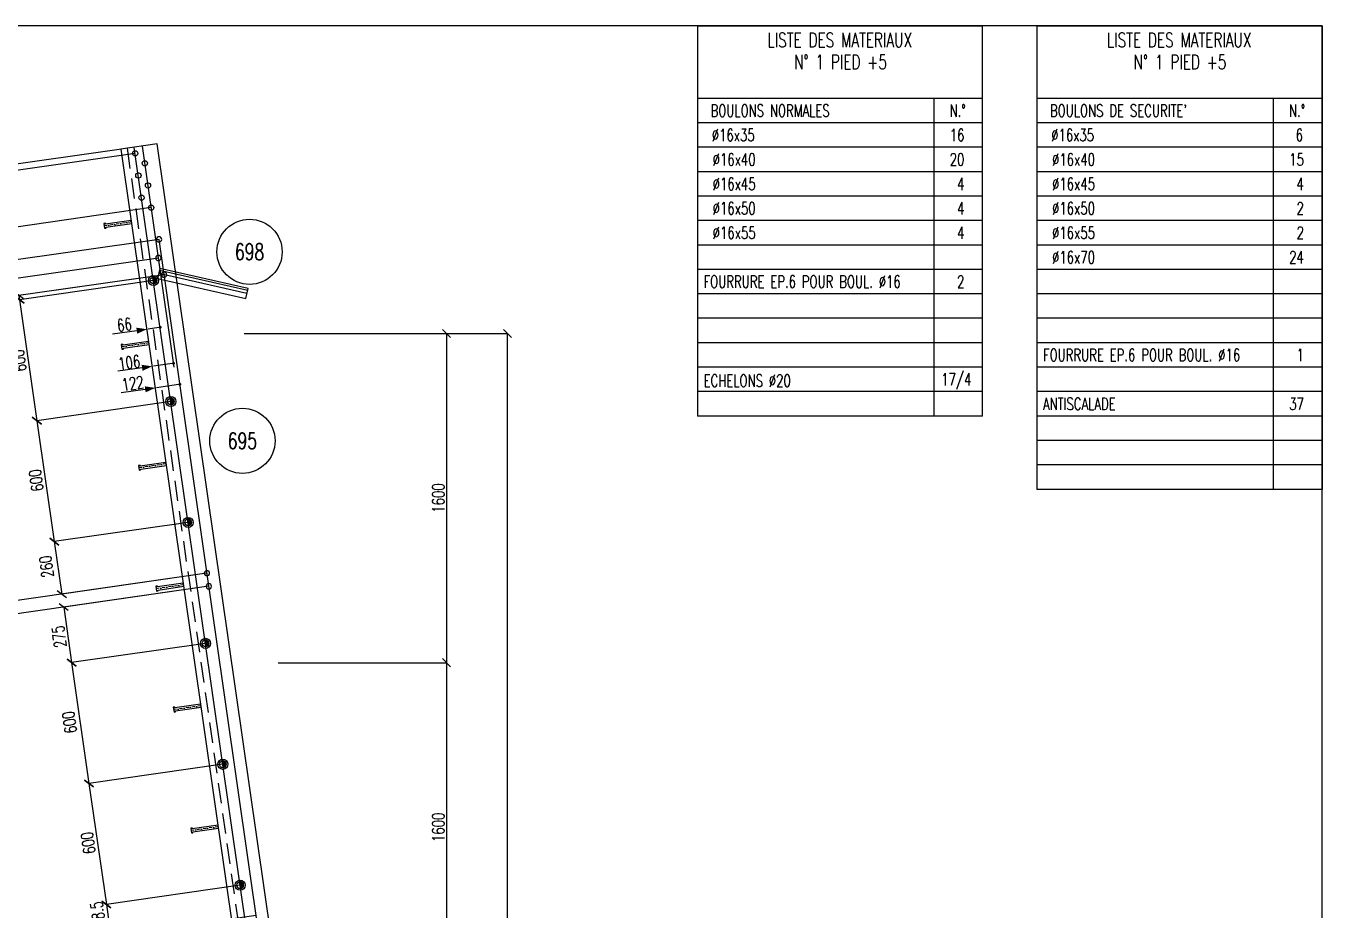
# Model space of a CAD drawing. Extents: x 125938 to 142158, y -59241 to -47761.
# Drawn here: x 135794 to 142158, y -52103 to -47761 of the extents above; entities that cross this region are included whole.
import ezdxf
from ezdxf.enums import TextEntityAlignment as Align

# ---------------------------------------------------------------- set-up
doc = ezdxf.new("R2010")
doc.units = 0
doc.header["$LTSCALE"] = 200
doc.header["$MEASUREMENT"] = 0
doc.linetypes.add('DASHDOT', pattern=[1, 0.5, -0.25, 0, -0.25])
doc.linetypes.add('DASHED', pattern=[0.75, 0.5, -0.25])
doc.layers.get('0').update_dxf_attribs({"linetype": 'CONTINUOUS'})
doc.layers.get('DEFPOINTS').update_dxf_attribs({"linetype": 'CONTINUOUS'})
for name, color, linetype in [('ASSI', 3, 'CONTINUOUS'), ('BOLLINI_1', 7, 'CONTINUOUS'), ('Echelon', 3, 'CONTINUOUS'), ('FORI', 2, 'CONTINUOUS'), ('LINEA_ANG', 2, 'CONTINUOUS'), ('LM', 7, 'CONTINUOUS'), ('LS', 7, 'CONTINUOUS'), ('MZ', 6, 'DASHDOT'), ('QT_MAL', 7, 'CONTINUOUS'), ('QT_MPR', 7, 'CONTINUOUS'), ('QT_MSP', 7, 'CONTINUOUS'), ('TRAT-Y', 7, 'DASHED')]:
    doc.layers.add(name, color=color, linetype=linetype)
doc.styles.add('QUOTE', font='ROMANS8.SHX', dxfattribs={"width": 0.7})
doc.styles.add('RD', font='ROMAND8.SHX', dxfattribs={"width": 0.7})
doc.styles.add('RQL', font='ROMANS8.SHX', dxfattribs={"width": 0.7})
doc.styles.add('RS', font='ROMANS8.shx', dxfattribs={"width": 0.7})
doc.styles.get("Standard").update_dxf_attribs({"font": 'ROMANS8.SHX', "width": 0.7})
doc.dimstyles.new('FRECCE1', dxfattribs={"dimtxt": 60, "dimasz": 6.66, "dimexe": 0, "dimexo": 0, "dimgap": 1, "dimtad": 1, "dimdec": 0, "dimzin": 0, "dimdsep": 46, "dimtxsty": 'RS', "dimblk1": 'QUOTP', "dimblk2": 'QUOTF', "dimsah": 1, "dimcen": 0, "dimclrd": 2, "dimclre": 2, "dimclrt": 7, "dimadec": 0, "dimazin": 0, "dimtfac": 1, "dimtdec": 0, "dimtix": 1, "dimtmove": 2, "dimatfit": 3, "dimldrblk": 'QUOTP', "dimfxl": 1, "dimtolj": 1, "dimtzin": 0, "dimarcsym": 0})
doc.dimstyles.new('TRATTO_20', dxfattribs={"dimscale": 0, "dimtxt": 60, "dimasz": 40, "dimexe": 0, "dimexo": 0, "dimgap": 10, "dimtad": 1, "dimrnd": 0.5, "dimdsep": 46, "dimtxsty": 'RS', "dimblk1": 'OBLIQUE', "dimblk2": 'OBLIQUE', "dimsah": 1, "dimcen": 0.09, "dimclrd": 2, "dimclre": 2, "dimclrt": 7, "dimadec": 0, "dimazin": 0, "dimtfac": 1, "dimtix": 1, "dimtmove": 2, "dimatfit": 3, "dimfxl": 1, "dimtolj": 1, "dimtzin": 0, "dimarcsym": 0})

# ---------------------------------------------------------------- blocks, each defined once
blk = doc.blocks.new('16')
blk.add_circle((0, 0), 1)
blk = doc.blocks.new('ASSE98')
blk.add_line((0, 0), (1, 0))
at = {"color": 7, "style": 'QUOTE', "width": 0.5, "flags": 1}
for tag, p in [('TI', (1.38308, 6.82731)), ('DI_S', (1.38308, 6.42178)), ('D_S', (1.38308, 6.02092)), ('E_S', (1.38308, 5.68065)), ('NFORI', (1.36454, 5.29792)), ('ALAR', (1.36349, 4.93246)), ('FAM', (1.3775, 4.54645)), ('ALA', (1.38308, 4.19257)), ('DISP2', (1.38308, 3.84971)), ('DISP1', (1.38308, 3.50686)), ('PINZAF', (1.38308, 3.164)), ('PINZAI', (1.38308, 2.82114)), ('TRP', (1.38308, 2.47829)), ('NP', (1.38308, 2.13543)), ('SV', (1.38308, 1.79257)), ('PESO', (1.38308, 1.44971)), ('QUA', (1.38308, 1.10686)), ('LUN', (1.38308, 0.764)), ('PROF', (1.38308, 0.42114)), ('POS', (1.38308, 0.07829))]:
    blk.add_attdef(tag, p, '', height=0.2, dxfattribs=at)
at = {"color": 7, "flags": 1}
for tag, p in [('LAV1', (3.07431, 6.82847)), ('LAV2', (3.07431, 6.49513)), ('LAV3', (3.07431, 6.1618)), ('LAV4', (3.07431, 5.82847)), ('LAV5', (3.07431, 5.49513)), ('LAV6', (3.07431, 5.1618)), ('LAV7', (3.07431, 4.82847)), ('LAV8', (3.07431, 4.49513)), ('LAV9', (3.07431, 4.1618)), ('LAV10', (3.07431, 3.82847))]:
    blk.add_attdef(tag, p, '', height=0.2, dxfattribs=at)
blk = doc.blocks.new('_OBLIQUE')
at = {"color": 0, "linetype": 'ByBlock'}
blk.add_line((-0.5, -0.5), (0.5, 0.5), dxfattribs=at)
blk = doc.blocks.new('*D28')
at = {"layer": 'DEFPOINTS', "color": 0, "transparency": 16777216}
for p in [(136262.4, -48366.7), (136329.9, -48387.1), (135375.7, -48524)]:
    blk.add_point(p, dxfattribs=at)
at = {"layer": 'QT_MPR', "color": 2, "lineweight": -2, "transparency": 16777216}
for p, q in [((136262.4, -48366.7), (135371.5, -48494.5)), ((136329.9, -48387.1), (135375.7, -48524)), ((135371.5, -48494.5), (135375.7, -48524))]:
    blk.add_line(p, q, dxfattribs=at)
at = {"layer": 'QT_MPR', "color": 2, "lineweight": -2, "transparency": 16777216, "xscale": 40, "yscale": 40, "zscale": 40}
for p, rotation in [((135371.5, -48494.5), 98.16615670567491), ((135375.7, -48524), 278.1661567056749)]:
    blk.add_blockref('_OBLIQUE', p, dxfattribs=dict(at, rotation=rotation))
at = {"layer": 'QT_MPR', "color": 7, "transparency": 16777216, "insert": (135329.7, -48443), "char_height": 60, "attachment_point": 5, "rotation": 98.16616, "style": 'RS'}
blk.add_mtext('\\A1;30', dxfattribs=at)
blk = doc.blocks.new('*D29')
at = {"layer": 'DEFPOINTS', "color": 0, "transparency": 16777216}
for p in [(136329.9, -48387.1), (136408.6, -48653.6), (135414.8, -48796.2)]:
    blk.add_point(p, dxfattribs=at)
at = {"layer": 'QT_MPR', "color": 2, "lineweight": -2, "transparency": 16777216}
for p, q in [((136329.9, -48387.1), (135375.7, -48524)), ((135375.7, -48524), (135414.8, -48796.2)), ((136408.6, -48653.6), (135414.8, -48796.2))]:
    blk.add_line(p, q, dxfattribs=at)
at = {"layer": 'QT_MPR', "color": 2, "lineweight": -2, "transparency": 16777216, "xscale": 40, "yscale": 40, "zscale": 40}
for p, rotation in [((135375.7, -48524), 98.16615670567491), ((135414.8, -48796.2), 278.1661567056749)]:
    blk.add_blockref('_OBLIQUE', p, dxfattribs=dict(at, rotation=rotation))
at = {"layer": 'QT_MPR', "color": 7, "transparency": 16777216, "insert": (135450.9, -48652.7), "char_height": 60, "attachment_point": 5, "rotation": 98.16616, "style": 'RS'}
blk.add_mtext('\\A1;55x5', dxfattribs=at)
blk = doc.blocks.new('*D17')
at = {"layer": 'DEFPOINTS', "color": 0, "transparency": 16777216}
for p in [(136329.9, -48387.1), (136408.6, -48653.6), (135414.8, -48796.2)]:
    blk.add_point(p, dxfattribs=at)
at = {"layer": 'QT_MPR', "color": 2, "lineweight": -2, "transparency": 16777216}
for p, q in [((136329.9, -48387.1), (135375.7, -48524)), ((135375.7, -48524), (135414.8, -48796.2)), ((136408.6, -48653.6), (135414.8, -48796.2))]:
    blk.add_line(p, q, dxfattribs=at)
at = {"layer": 'QT_MPR', "color": 2, "lineweight": -2, "transparency": 16777216, "xscale": 40, "yscale": 40, "zscale": 40}
for p, rotation in [((135375.7, -48524), 98.16615670567491), ((135414.8, -48796.2), 278.1661567056749)]:
    blk.add_blockref('_OBLIQUE', p, dxfattribs=dict(at, rotation=rotation))
at = {"layer": 'QT_MPR', "color": 7, "transparency": 16777216, "insert": (135349.9, -48662.4), "char_height": 60, "attachment_point": 5, "rotation": 98.16616, "style": 'RS'}
blk.add_mtext('\\A1;275', dxfattribs=at)
blk = doc.blocks.new('*D18')
at = {"layer": 'DEFPOINTS', "color": 0, "transparency": 16777216}
for p in [(136408.6, -48653.6), (136447.2, -48809.7), (135437.5, -48954.6)]:
    blk.add_point(p, dxfattribs=at)
at = {"layer": 'QT_MPR', "color": 2, "lineweight": -2, "transparency": 16777216}
for p, q in [((136408.6, -48653.6), (135414.8, -48796.2)), ((135414.8, -48796.2), (135437.5, -48954.6)), ((136447.2, -48809.7), (135437.5, -48954.6))]:
    blk.add_line(p, q, dxfattribs=at)
at = {"layer": 'QT_MPR', "color": 2, "lineweight": -2, "transparency": 16777216, "xscale": 40, "yscale": 40, "zscale": 40}
for p, rotation in [((135414.8, -48796.2), 98.16615670567491), ((135437.5, -48954.6), 278.1661567056749)]:
    blk.add_blockref('_OBLIQUE', p, dxfattribs=dict(at, rotation=rotation))
at = {"layer": 'QT_MPR', "color": 7, "transparency": 16777216, "insert": (135385.1, -48871.6), "char_height": 60, "attachment_point": 5, "rotation": 98.16616, "style": 'RS'}
blk.add_mtext('\\A1;160', dxfattribs=at)
blk = doc.blocks.new('*D19')
at = {"layer": 'DEFPOINTS', "color": 0, "transparency": 16777216}
for p in [(136447.2, -48809.7), (136444.1, -48901.1), (135450.3, -49043.7)]:
    blk.add_point(p, dxfattribs=at)
at = {"layer": 'QT_MPR', "color": 2, "lineweight": -2, "transparency": 16777216}
for p, q in [((136447.2, -48809.7), (135437.5, -48954.6)), ((135437.5, -48954.6), (135431.8, -48915)), ((136444.1, -48901.1), (135450.3, -49043.7)), ((135437.5, -48954.6), (135450.3, -49043.7)), ((135450.3, -49043.7), (135456, -49083.3))]:
    blk.add_line(p, q, dxfattribs=at)
at = {"layer": 'QT_MPR', "color": 2, "lineweight": -2, "transparency": 16777216, "xscale": 40, "yscale": 40, "zscale": 40}
for p, rotation in [((135437.5, -48954.6), 278.1661567056749), ((135450.3, -49043.7), 98.16615670567491)]:
    blk.add_blockref('_OBLIQUE', p, dxfattribs=dict(at, rotation=rotation))
at = {"layer": 'QT_MPR', "color": 7, "transparency": 16777216, "insert": (135404.6, -48994.9), "char_height": 60, "attachment_point": 5, "rotation": 98.16616, "style": 'RS'}
blk.add_mtext('\\A1;90', dxfattribs=at)
blk = doc.blocks.new('*D21')
at = {"layer": 'DEFPOINTS', "color": 0, "transparency": 16777216}
for p in [(136444.1, -48901.1), (136472, -48983), (135462.4, -49127.8)]:
    blk.add_point(p, dxfattribs=at)
at = {"layer": 'QT_MPR', "color": 2, "lineweight": -2, "transparency": 16777216}
for p, q in [((136444.1, -48901.1), (135450.3, -49043.7)), ((136472, -48983), (135462.4, -49127.8)), ((135450.3, -49043.7), (135462.4, -49127.8))]:
    blk.add_line(p, q, dxfattribs=at)
at = {"layer": 'QT_MPR', "color": 2, "lineweight": -2, "transparency": 16777216, "xscale": 40, "yscale": 40, "zscale": 40}
for p, rotation in [((135450.3, -49043.7), 98.16615670567514), ((135462.4, -49127.8), 278.1661567056751)]:
    blk.add_blockref('_OBLIQUE', p, dxfattribs=dict(at, rotation=rotation))
at = {"layer": 'QT_MPR', "color": 7, "transparency": 16777216, "insert": (135515.8, -49073), "char_height": 60, "attachment_point": 5, "rotation": 98.16616, "style": 'RS'}
blk.add_mtext('\\A1;85', dxfattribs=at)
blk = doc.blocks.new('*D42')
at = {"layer": 'DEFPOINTS', "color": 0, "transparency": 16777216}
for p in [(136472, -48983), (136682.4, -50448.9), (135672.7, -50593.8)]:
    blk.add_point(p, dxfattribs=at)
at = {"layer": 'QT_MPR', "color": 2, "lineweight": -2, "transparency": 16777216}
for p, q in [((136472, -48983), (135462.4, -49127.8)), ((135462.4, -49127.8), (135672.7, -50593.8)), ((136682.4, -50448.9), (135672.7, -50593.8))]:
    blk.add_line(p, q, dxfattribs=at)
at = {"layer": 'QT_MPR', "color": 2, "lineweight": -2, "transparency": 16777216, "xscale": 40, "yscale": 40, "zscale": 40}
for p, rotation in [((135462.4, -49127.8), 98.1661567056759), ((135672.7, -50593.8), 278.1661567056759)]:
    blk.add_blockref('_OBLIQUE', p, dxfattribs=dict(at, rotation=rotation))
at = {"layer": 'QT_MPR', "color": 7, "transparency": 16777216, "insert": (135612.5, -49852.8), "char_height": 60, "attachment_point": 5, "rotation": 98.16616, "style": 'RS'}
blk.add_mtext('\\A1;1481', dxfattribs=at)
blk = doc.blocks.new('*D43')
at = {"layer": 'DEFPOINTS', "color": 0, "transparency": 16777216}
for p in [(136682.4, -50448.9), (136691.6, -50513.3), (135682, -50658.2)]:
    blk.add_point(p, dxfattribs=at)
at = {"layer": 'QT_MPR', "color": 2, "lineweight": -2, "transparency": 16777216}
for p, q in [((136682.4, -50448.9), (135672.7, -50593.8)), ((136691.6, -50513.3), (135682, -50658.2)), ((135672.7, -50593.8), (135682, -50658.2))]:
    blk.add_line(p, q, dxfattribs=at)
at = {"layer": 'QT_MPR', "color": 2, "lineweight": -2, "transparency": 16777216, "xscale": 40, "yscale": 40, "zscale": 40}
for p, rotation in [((135672.7, -50593.8), 98.1661567056759), ((135682, -50658.2), 278.1661567056759)]:
    blk.add_blockref('_OBLIQUE', p, dxfattribs=dict(at, rotation=rotation))
at = {"layer": 'QT_MPR', "color": 7, "transparency": 16777216, "insert": (135629.1, -50622.1), "char_height": 60, "attachment_point": 5, "rotation": 98.16616, "style": 'RS'}
blk.add_mtext('\\A1;65', dxfattribs=at)
blk = doc.blocks.new('QUOTP')
at = {"layer": 'ASSI', "color": 2}
blk.add_lwpolyline([(-0.53, 0, 1.07, 1.07, 1), (0.53, 0, 1.07, 1.07, 1)], format="xyseb", close=True, dxfattribs=at)
blk = doc.blocks.new('QUOTF')
at = {"layer": 'LS', "color": 2}
blk.add_line((7.5, 0), (25.5, 0), dxfattribs=at)
blk.add_solid([(7.5, 2.25), (0, 0), (7.5, -2.25)], dxfattribs=at)
blk = doc.blocks.new('*D157')
at = {"layer": 'DEFPOINTS', "color": 0, "transparency": 16777216}
for p in [(136387.2, -49250.9), (136387.2, -49250.9), (136452.6, -49241.5)]:
    blk.add_point(p, dxfattribs=at)
at = {"layer": 'QT_MAL', "color": 2, "lineweight": -2, "transparency": 16777216}
blk.add_line((136446, -49242.4), (136393.8, -49249.9), dxfattribs=at)
at = {"layer": 'QT_MAL', "color": 2, "lineweight": -2, "transparency": 16777216, "xscale": 6.66, "yscale": 6.66, "zscale": 6.66}
for name, p, rotation in [('QUOTF', (136387.2, -49250.9), 188.1661567056749), ('QUOTP', (136452.6, -49241.5), 8.166156705674934)]:
    blk.add_blockref(name, p, dxfattribs=dict(at, rotation=rotation))
at = {"layer": 'QT_MAL', "color": 7, "transparency": 16777216, "insert": (136277, -49229), "char_height": 60, "attachment_point": 5, "rotation": 8.16616, "style": 'RS'}
blk.add_mtext('\\A1;66', dxfattribs=at)
blk = doc.blocks.new('*D158')
at = {"layer": 'DEFPOINTS', "color": 0, "transparency": 16777216}
for p in [(136413.4, -49433.2), (136413.4, -49433.2), (136518.8, -49421.6)]:
    blk.add_point(p, dxfattribs=at)
at = {"layer": 'QT_MAL', "color": 2, "lineweight": -2, "transparency": 16777216}
for p, q in [((136511.7, -49419.1), (136420, -49432.3)), ((136518.8, -49421.6), (136518.3, -49418.2))]:
    blk.add_line(p, q, dxfattribs=at)
at = {"layer": 'QT_MAL', "color": 2, "lineweight": -2, "transparency": 16777216, "xscale": 6.66, "yscale": 6.66, "zscale": 6.66}
for name, p, rotation in [('QUOTF', (136413.4, -49433.2), 188.1661567056749), ('QUOTP', (136518.3, -49418.2), 8.166156705674934)]:
    blk.add_blockref(name, p, dxfattribs=dict(at, rotation=rotation))
at = {"layer": 'QT_MAL', "color": 7, "transparency": 16777216, "insert": (136300.8, -49414.1), "char_height": 60, "attachment_point": 5, "rotation": 8.16616, "style": 'RS'}
blk.add_mtext('\\A1;106', dxfattribs=at)
blk = doc.blocks.new('*D159')
at = {"layer": 'DEFPOINTS', "color": 0, "transparency": 16777216}
for p in [(136428.6, -49538.9), (136428.6, -49538.9), (136549.3, -49521.6)]:
    blk.add_point(p, dxfattribs=at)
at = {"layer": 'QT_MAL', "color": 2, "lineweight": -2, "transparency": 16777216}
blk.add_line((136542.7, -49522.5), (136435.1, -49538), dxfattribs=at)
at = {"layer": 'QT_MAL', "color": 2, "lineweight": -2, "transparency": 16777216, "xscale": 6.66, "yscale": 6.66, "zscale": 6.66}
for name, p, rotation in [('QUOTF', (136428.6, -49538.9), 188.1661567056749), ('QUOTP', (136549.3, -49521.6), 8.166156705674934)]:
    blk.add_blockref(name, p, dxfattribs=dict(at, rotation=rotation))
at = {"layer": 'QT_MAL', "color": 7, "transparency": 16777216, "insert": (136318, -49516.5), "char_height": 60, "attachment_point": 5, "rotation": 8.16616, "style": 'RS'}
blk.add_mtext('\\A1;122', dxfattribs=at)
blk = doc.blocks.new('*D65')
at = {"layer": 'DEFPOINTS', "color": 0, "transparency": 16777216}
for p in [(136865.1, -49271.5), (138158.2, -49271.5), (135063, -57355.2)]:
    blk.add_point(p, dxfattribs=at)
at = {"layer": 'LS', "color": 2, "lineweight": -2, "transparency": 16777216}
for p, q in [((136865.1, -49271.5), (138158.2, -49271.5)), ((138158.2, -57355.2), (138158.2, -49271.5)), ((135063, -57355.2), (138158.2, -57355.2))]:
    blk.add_line(p, q, dxfattribs=at)
at = {"layer": 'LS', "color": 2, "lineweight": -2, "transparency": 16777216, "xscale": 40, "yscale": 40, "zscale": 40}
for p, rotation in [((138158.2, -49271.5), 90), ((138158.2, -57355.2), 270)]:
    blk.add_blockref('_OBLIQUE', p, dxfattribs=dict(at, rotation=rotation))
at = {"layer": 'LS', "color": 7, "transparency": 16777216, "insert": (138118.2, -53313.4), "char_height": 60, "attachment_point": 5, "rotation": 90, "style": 'RS'}
blk.add_mtext('\\A1;8000', dxfattribs=at)
blk = doc.blocks.new('*D66')
at = {"layer": 'DEFPOINTS', "color": 0, "transparency": 16777216}
for p in [(136865.1, -49271.5), (137031.5, -50888.3), (137858.2, -50888.3)]:
    blk.add_point(p, dxfattribs=at)
at = {"layer": 'LS', "color": 2, "lineweight": -2, "transparency": 16777216}
for p, q in [((136865.1, -49271.5), (137858.2, -49271.5)), ((137858.2, -49271.5), (137858.2, -50888.3)), ((137031.5, -50888.3), (137858.2, -50888.3))]:
    blk.add_line(p, q, dxfattribs=at)
at = {"layer": 'LS', "color": 2, "lineweight": -2, "transparency": 16777216, "xscale": 40, "yscale": 40, "zscale": 40}
for p, rotation in [((137858.2, -49271.5), 90), ((137858.2, -50888.3), 270)]:
    blk.add_blockref('_OBLIQUE', p, dxfattribs=dict(at, rotation=rotation))
at = {"layer": 'LS', "color": 7, "transparency": 16777216, "insert": (137818.2, -50079.9), "char_height": 60, "attachment_point": 5, "rotation": 90, "style": 'RS'}
blk.add_mtext('\\A1;1600', dxfattribs=at)
blk = doc.blocks.new('*D67')
at = {"layer": 'DEFPOINTS', "color": 0, "transparency": 16777216}
for p in [(137031.5, -50888.3), (137206.2, -52505), (137858.2, -52505)]:
    blk.add_point(p, dxfattribs=at)
at = {"layer": 'LS', "color": 2, "lineweight": -2, "transparency": 16777216}
for p, q in [((137031.5, -50888.3), (137858.2, -50888.3)), ((137858.2, -50888.3), (137858.2, -52505)), ((137206.2, -52505), (137858.2, -52505))]:
    blk.add_line(p, q, dxfattribs=at)
at = {"layer": 'LS', "color": 2, "lineweight": -2, "transparency": 16777216, "xscale": 40, "yscale": 40, "zscale": 40}
for p, rotation in [((137858.2, -50888.3), 90), ((137858.2, -52505), 270)]:
    blk.add_blockref('_OBLIQUE', p, dxfattribs=dict(at, rotation=rotation))
at = {"layer": 'LS', "color": 7, "transparency": 16777216, "insert": (137818.2, -51696.6), "char_height": 60, "attachment_point": 5, "rotation": 90, "style": 'RS'}
blk.add_mtext('\\A1;1600', dxfattribs=at)
blk = doc.blocks.new('xxx')
blk.add_circle((0, 0), 8)
at = {"color": 3, "style": 'RQL', "width": 0.7}
blk.add_attdef('POS', text='', height=4, dxfattribs=at).set_placement((0, 0), align=Align.MIDDLE)
at = {"color": 3, "style": 'RQL', "width": 0.7, "flags": 1}
blk.add_attdef('POS1', (-0.39, -5.42), '', height=2, dxfattribs=at)
at = {"style": 'RQL', "width": 0.7, "flags": 1}
blk.add_attdef('TIPO', (-0.39, -8.66), '', height=2, dxfattribs=at)
blk = doc.blocks.new('A$C6E393FD9')
at = {"layer": 'Echelon'}
blk.add_lwpolyline([(2.5, 0), (0, 19.8), (168.6, 41.4), (167.9, 47.2), (177.8, 48.5), (181.8, 17.1), (171.9, 15.8), (171.2, 21.6), (2.5, 0)], close=True, dxfattribs=at)
at = {"layer": 'MZ', "ltscale": 0.2}
blk.add_line((1.3, 9.9), (179.8, 32.8), dxfattribs=at)
blk = doc.blocks.new('P20')
at = {"color": 0}
for p, q in [((0, 0.98), (0.02, 1)), ((0, 0.94), (0.06, 1)), ((1, -0.01), (0, 0.99)), ((0, 0.89), (0.1, 0.99)), ((0, 0.85), (0.14, 0.99)), ((0, 0.8), (0.18, 0.98)), ((0, 0.76), (0.22, 0.98)), ((0, 0.71), (0.25, 0.97)), ((0, 0.67), (0.29, 0.96)), ((1, -0.05), (0, 0.95)), ((0, 0.62), (0.32, 0.95)), ((0, 0.58), (0.36, 0.93)), ((0, 0.53), (0.39, 0.92)), ((0, 0.49), (0.42, 0.91)), ((1, -0.09), (0, 0.9)), ((0, 0.44), (0.45, 0.89)), ((0, 0.4), (0.48, 0.88)), ((0.99, -0.13), (0, 0.86)), ((0, 0.35), (0.51, 0.86)), ((0, 0.31), (0.54, 0.84)), ((0, 0.26), (0.56, 0.83)), ((0.99, -0.17), (0, 0.81)), ((0, 0.22), (0.59, 0.81)), ((0, 0.17), (0.61, 0.79)), ((0.98, -0.21), (0, 0.77)), ((0, 0.13), (0.64, 0.77)), ((0, 0.08), (0.66, 0.75)), ((0, 0.04), (0.69, 0.73)), ((0.97, -0.25), (0, 0.72)), ((0, -0.01), (0.71, 0.7)), ((0.96, -0.28), (0, 0.68)), ((0, -0.05), (0.73, 0.68)), ((0, -0.1), (0.75, 0.66)), ((0.95, -0.32), (0, 0.63)), ((0, -0.14), (0.77, 0.63)), ((0, -0.19), (0.79, 0.61)), ((0.94, -0.35), (0, 0.59)), ((0, -0.23), (0.81, 0.58)), ((0, -0.28), (0.83, 0.56)), ((0.92, -0.38), (0, 0.54)), ((0, -0.32), (0.85, 0.53)), ((0.91, -0.41), (0, 0.5)), ((0, -0.36), (0.87, 0.5)), ((0, -0.41), (0.88, 0.47)), ((0.9, -0.44), (0, 0.45)), ((0, -0.45), (0.9, 0.44)), ((0.88, -0.47), (0, 0.41)), ((0, -0.5), (0.91, 0.41)), ((0, -0.54), (0.92, 0.38)), ((0.87, -0.5), (0, 0.36)), ((0, -0.59), (0.94, 0.35)), ((0.85, -0.53), (0, 0.32)), ((0, -0.63), (0.95, 0.31)), ((0, -0.68), (0.96, 0.28)), ((0.83, -0.56), (0, 0.27)), ((0, -0.72), (0.97, 0.25)), ((0.81, -0.58), (0, 0.23)), ((0, -0.77), (0.98, 0.21)), ((0.79, -0.61), (0, 0.18)), ((0, -0.81), (0.99, 0.17)), ((0.77, -0.63), (0, 0.14)), ((0, -0.86), (0.99, 0.13)), ((0.75, -0.66), (0, 0.09)), ((0, -0.9), (1, 0.09)), ((0.73, -0.68), (0, 0.05)), ((0, -0.95), (1, 0.05)), ((0.71, -0.7), (0, 0.01)), ((0, -0.99), (1, 0.01)), ((1, 0.04), (0.04, 1)), ((1, 0.09), (0.09, 1)), ((0.99, 0.14), (0.14, 0.99)), ((0.98, 0.19), (0.19, 0.98)), ((0.97, 0.25), (0.25, 0.97)), ((0.95, 0.31), (0.31, 0.95)), ((0.92, 0.38), (0.38, 0.92)), ((0.88, 0.47), (0.47, 0.88)), ((0.81, 0.59), (0.59, 0.81)), ((0.69, -0.73), (0, -0.04)), ((0.66, -0.75), (0, -0.08)), ((0.64, -0.77), (0, -0.13)), ((0.61, -0.79), (0, -0.17)), ((0.59, -0.81), (0, -0.22)), ((0.56, -0.83), (0, -0.26)), ((0.54, -0.84), (0, -0.31)), ((0.51, -0.86), (0, -0.35)), ((0.48, -0.88), (0, -0.4)), ((0.45, -0.89), (0, -0.44)), ((0.42, -0.91), (0, -0.49)), ((0.39, -0.92), (0, -0.53)), ((0.36, -0.93), (0, -0.58)), ((0.32, -0.95), (0, -0.62)), ((0.29, -0.96), (0, -0.67)), ((0.25, -0.97), (0, -0.71)), ((0.22, -0.98), (0, -0.76)), ((0.18, -0.98), (0, -0.8)), ((0.14, -0.99), (0, -0.85)), ((0.1, -0.99), (0, -0.89)), ((0.04, -1), (1, -0.04)), ((0.09, -1), (1, -0.09)), ((0.14, -0.99), (0.99, -0.14)), ((0.19, -0.98), (0.98, -0.19)), ((0.25, -0.97), (0.97, -0.25)), ((0.31, -0.95), (0.95, -0.31)), ((0.38, -0.92), (0.92, -0.38)), ((0.47, -0.88), (0.88, -0.47)), ((0.59, -0.81), (0.81, -0.59))]:
    blk.add_line(p, q, dxfattribs=at)
for radius in [1.5, 1]:
    blk.add_circle((0, 0), radius)
blk = doc.blocks.new('*D122')
at = {"layer": 'DEFPOINTS', "color": 0, "transparency": 16777216}
for p in [(136472, -48983), (136419.6, -49011.7), (135762.3, -49106)]:
    blk.add_point(p, dxfattribs=at)
at = {"layer": 'QT_MSP', "color": 2, "lineweight": -2, "transparency": 16777216}
for p, q in [((136472, -48983), (135759.3, -49085.2)), ((136419.6, -49011.7), (135762.3, -49106)), ((135759.3, -49085.2), (135762.3, -49106))]:
    blk.add_line(p, q, dxfattribs=at)
at = {"layer": 'QT_MSP', "color": 2, "lineweight": -2, "transparency": 16777216, "xscale": 40, "yscale": 40, "zscale": 40}
for p, rotation in [((135759.3, -49085.2), 98.16615670566891), ((135762.3, -49106), 278.1661567056689)]:
    blk.add_blockref('_OBLIQUE', p, dxfattribs=dict(at, rotation=rotation))
at = {"layer": 'QT_MSP', "color": 7, "transparency": 16777216, "insert": (135714.5, -49133.2), "char_height": 60, "attachment_point": 5, "rotation": 98.16616, "style": 'RS'}
blk.add_mtext('\\A1;21', dxfattribs=at)
blk = doc.blocks.new('*D121')
at = {"layer": 'DEFPOINTS', "color": 0, "transparency": 16777216}
for p in [(136419.6, -49011.7), (136504.8, -49605.6), (135847.5, -49699.9)]:
    blk.add_point(p, dxfattribs=at)
at = {"layer": 'QT_MSP', "color": 2, "lineweight": -2, "transparency": 16777216}
for p, q in [((136419.6, -49011.7), (135762.3, -49106)), ((135762.3, -49106), (135847.5, -49699.9)), ((136504.8, -49605.6), (135847.5, -49699.9))]:
    blk.add_line(p, q, dxfattribs=at)
at = {"layer": 'QT_MSP', "color": 2, "lineweight": -2, "transparency": 16777216, "xscale": 40, "yscale": 40, "zscale": 40}
for p, rotation in [((135762.3, -49106), 98.16615670566891), ((135847.5, -49699.9), 278.1661567056689)]:
    blk.add_blockref('_OBLIQUE', p, dxfattribs=dict(at, rotation=rotation))
at = {"layer": 'QT_MSP', "color": 7, "transparency": 16777216, "insert": (135760.3, -49405.4), "char_height": 60, "attachment_point": 5, "rotation": 98.16616, "style": 'RS'}
blk.add_mtext('\\A1;600', dxfattribs=at)
blk = doc.blocks.new('*D124')
at = {"layer": 'DEFPOINTS', "color": 0, "transparency": 16777216}
for p in [(136504.8, -49605.6), (136590, -50199.5), (135932.8, -50293.8)]:
    blk.add_point(p, dxfattribs=at)
at = {"layer": 'QT_MSP', "color": 2, "lineweight": -2, "transparency": 16777216}
for p, q in [((136504.8, -49605.6), (135847.5, -49699.9)), ((135847.5, -49699.9), (135932.8, -50293.8)), ((136590, -50199.5), (135932.8, -50293.8))]:
    blk.add_line(p, q, dxfattribs=at)
at = {"layer": 'QT_MSP', "color": 2, "lineweight": -2, "transparency": 16777216, "xscale": 40, "yscale": 40, "zscale": 40}
for p, rotation in [((135847.5, -49699.9), 98.16615670566891), ((135932.8, -50293.8), 278.1661567056689)]:
    blk.add_blockref('_OBLIQUE', p, dxfattribs=dict(at, rotation=rotation))
at = {"layer": 'QT_MSP', "color": 7, "transparency": 16777216, "insert": (135844.1, -49993.3), "char_height": 60, "attachment_point": 5, "rotation": 98.16616, "style": 'RS'}
blk.add_mtext('\\A1;600', dxfattribs=at)
blk = doc.blocks.new('*D123')
at = {"layer": 'DEFPOINTS', "color": 0, "transparency": 16777216}
for p in [(136590, -50199.5), (136682.4, -50448.9), (135969.7, -50551.2)]:
    blk.add_point(p, dxfattribs=at)
at = {"layer": 'QT_MSP', "color": 2, "lineweight": -2, "transparency": 16777216}
for p, q in [((136590, -50199.5), (135932.8, -50293.8)), ((135932.8, -50293.8), (135969.7, -50551.2)), ((136682.4, -50448.9), (135969.7, -50551.2))]:
    blk.add_line(p, q, dxfattribs=at)
at = {"layer": 'QT_MSP', "color": 2, "lineweight": -2, "transparency": 16777216, "xscale": 40, "yscale": 40, "zscale": 40}
for p, rotation in [((135932.8, -50293.8), 98.16615670566891), ((135969.7, -50551.2), 278.1661567056689)]:
    blk.add_blockref('_OBLIQUE', p, dxfattribs=dict(at, rotation=rotation))
at = {"layer": 'QT_MSP', "color": 7, "transparency": 16777216, "insert": (135894.5, -50416.9), "char_height": 60, "attachment_point": 5, "rotation": 98.16616, "style": 'RS'}
blk.add_mtext('\\A1;260', dxfattribs=at)
blk = doc.blocks.new('*D128')
at = {"layer": 'DEFPOINTS', "color": 0, "transparency": 16777216}
for p in [(136691.6, -50513.3), (136675.3, -50793.4), (136018, -50887.8)]:
    blk.add_point(p, dxfattribs=at)
at = {"layer": 'QT_MSP', "color": 2, "lineweight": -2, "transparency": 16777216}
for p, q in [((136691.6, -50513.3), (135978.9, -50615.5)), ((135978.9, -50615.5), (136018, -50887.8)), ((136675.3, -50793.4), (136018, -50887.8))]:
    blk.add_line(p, q, dxfattribs=at)
at = {"layer": 'QT_MSP', "color": 2, "lineweight": -2, "transparency": 16777216, "xscale": 40, "yscale": 40, "zscale": 40}
for p, rotation in [((135978.9, -50615.5), 98.16615670566891), ((136018, -50887.8), 278.1661567056689)]:
    blk.add_blockref('_OBLIQUE', p, dxfattribs=dict(at, rotation=rotation))
at = {"layer": 'QT_MSP', "color": 7, "transparency": 16777216, "insert": (135956.8, -50760.7), "char_height": 60, "attachment_point": 5, "rotation": 98.16616, "style": 'RS'}
blk.add_mtext('\\A1;275', dxfattribs=at)
blk = doc.blocks.new('*D127')
at = {"layer": 'DEFPOINTS', "color": 0, "transparency": 16777216}
for p in [(136675.3, -50793.4), (136760.5, -51387.4), (136103.2, -51481.7)]:
    blk.add_point(p, dxfattribs=at)
at = {"layer": 'QT_MSP', "color": 2, "lineweight": -2, "transparency": 16777216}
for p, q in [((136675.3, -50793.4), (136018, -50887.8)), ((136018, -50887.8), (136103.2, -51481.7)), ((136760.5, -51387.4), (136103.2, -51481.7))]:
    blk.add_line(p, q, dxfattribs=at)
at = {"layer": 'QT_MSP', "color": 2, "lineweight": -2, "transparency": 16777216, "xscale": 40, "yscale": 40, "zscale": 40}
for p, rotation in [((136018, -50887.8), 98.16615670566891), ((136103.2, -51481.7), 278.1661567056689)]:
    blk.add_blockref('_OBLIQUE', p, dxfattribs=dict(at, rotation=rotation))
at = {"layer": 'QT_MSP', "color": 7, "transparency": 16777216, "insert": (136007.9, -51181.4), "char_height": 60, "attachment_point": 5, "rotation": 98.16616, "style": 'RS'}
blk.add_mtext('\\A1;600', dxfattribs=at)
blk = doc.blocks.new('*D126')
at = {"layer": 'DEFPOINTS', "color": 0, "transparency": 16777216}
for p in [(136760.5, -51387.4), (136845.7, -51981.3), (136188.4, -52075.6)]:
    blk.add_point(p, dxfattribs=at)
at = {"layer": 'QT_MSP', "color": 2, "lineweight": -2, "transparency": 16777216}
for p, q in [((136760.5, -51387.4), (136103.2, -51481.7)), ((136103.2, -51481.7), (136188.4, -52075.6)), ((136845.7, -51981.3), (136188.4, -52075.6))]:
    blk.add_line(p, q, dxfattribs=at)
at = {"layer": 'QT_MSP', "color": 2, "lineweight": -2, "transparency": 16777216, "xscale": 40, "yscale": 40, "zscale": 40}
for p, rotation in [((136103.2, -51481.7), 98.16615670566891), ((136188.4, -52075.6), 278.1661567056689)]:
    blk.add_blockref('_OBLIQUE', p, dxfattribs=dict(at, rotation=rotation))
at = {"layer": 'QT_MSP', "color": 7, "transparency": 16777216, "insert": (136099.5, -51773.9), "char_height": 60, "attachment_point": 5, "rotation": 98.16616, "style": 'RS'}
blk.add_mtext('\\A1;600', dxfattribs=at)
blk = doc.blocks.new('*D125')
at = {"layer": 'DEFPOINTS', "color": 0, "transparency": 16777216}
for p in [(136845.7, -51981.3), (136923.6, -52130), (136210.9, -52232.3)]:
    blk.add_point(p, dxfattribs=at)
at = {"layer": 'QT_MSP', "color": 2, "lineweight": -2, "transparency": 16777216}
for p, q in [((136845.7, -51981.3), (136188.4, -52075.6)), ((136188.4, -52075.6), (136210.9, -52232.3)), ((136923.6, -52130), (136210.9, -52232.3))]:
    blk.add_line(p, q, dxfattribs=at)
at = {"layer": 'QT_MSP', "color": 2, "lineweight": -2, "transparency": 16777216, "xscale": 40, "yscale": 40, "zscale": 40}
for p, rotation in [((136188.4, -52075.6), 98.16615670566891), ((136210.9, -52232.3), 278.1661567056689)]:
    blk.add_blockref('_OBLIQUE', p, dxfattribs=dict(at, rotation=rotation))
at = {"layer": 'QT_MSP', "color": 7, "transparency": 16777216, "insert": (136149.1, -52141.5), "char_height": 60, "attachment_point": 5, "rotation": 98.16616, "style": 'RS'}
blk.add_mtext('\\A1;158.5', dxfattribs=at)

msp = doc.modelspace()

# ---------------------------------------------------------------- linework, layer by layer
at = {"layer": 'LINEA_ANG'}
for p, q in [((136438.418, -48340.42), (136260.243, -48365.988)), ((136260.243, -48365.988), (137451, -56663.987)), ((137629.175, -56638.419), (136438.418, -48340.42)), ((136451.254, -48952.639), (136440.251, -49001.413)), ((136440.251, -49001.413), (136873.367, -49099.12)), ((136449.384, -48960.931), (136882.5, -49058.638)), ((136884.37, -49050.346), (136451.254, -48952.639)), ((136873.367, -49099.12), (136884.37, -49050.346))]:
    msp.add_line(p, q, dxfattribs=at)
at = {"layer": 'LS', "color": 3}
for p, q in [((139091.041, -47761.325), (139091.041, -49677.141)), ((139091.041, -47761.325), (140491.041, -47761.325)), ((140491.041, -49677.141), (140491.041, -47761.325)), ((140757.707, -47761.325), (140757.707, -50037.107)), ((140757.707, -47761.325), (142157.707, -47761.325)), ((142157.707, -47761.325), (142157.707, -50037.107)), ((140491.041, -48117.325), (139091.041, -48117.325)), ((140250.77, -48117.325), (140250.77, -49677.141)), ((140250.77, -48117.325), (140250.77, -49677.141)), ((142157.707, -48117.325), (140757.707, -48117.325)), ((141917.437, -48117.325), (141917.437, -50037.107)), ((141917.437, -48117.325), (141917.437, -50037.107)), ((140491.041, -48237.309), (139091.041, -48237.309)), ((142157.707, -48237.309), (140757.707, -48237.309)), ((140491.041, -49677.141), (139091.041, -49677.141)), ((142157.707, -50037.107), (140757.707, -50037.107))]:
    msp.add_line(p, q, dxfattribs=at)
at = {"layer": 'LS', "color": 6}
for p, q in [((137516.467, -56655.56), (136325.71, -48357.561)), ((136520.979, -49436.729), (136365.304, -48351.879)), ((140491.041, -48357.292), (139091.041, -48357.292)), ((142157.707, -48357.292), (140757.707, -48357.292)), ((140491.041, -48477.292), (139091.041, -48477.292)), ((142157.707, -48477.292), (140757.707, -48477.292)), ((142157.707, -48477.292), (140757.707, -48477.292)), ((140491.041, -48597.275), (139091.041, -48597.275)), ((140491.041, -48597.292), (139091.041, -48597.292)), ((142157.707, -48597.275), (140757.707, -48597.275)), ((140491.041, -48717.258), (139091.041, -48717.258)), ((142157.707, -48717.258), (140757.707, -48717.258)), ((137387.627, -55363.472), (136447.169, -48809.728)), ((140491.041, -48837.241), (139091.041, -48837.241)), ((142157.707, -48837.258), (140757.707, -48837.258)), ((140491.041, -48957.225), (139091.041, -48957.225)), ((142157.707, -48957.258), (140757.707, -48957.258)), ((140491.041, -49077.208), (139091.041, -49077.208)), ((142157.707, -49077.225), (140757.707, -49077.225)), ((140491.041, -49197.191), (139091.041, -49197.191)), ((142157.707, -49197.208), (140757.707, -49197.208)), ((140491.041, -49317.191), (139091.041, -49317.191)), ((142157.707, -49317.191), (140757.707, -49317.191)), ((140491.041, -49437.174), (139091.041, -49437.174)), ((140491.041, -49437.174), (139091.041, -49437.174)), ((142157.707, -49437.174), (140757.707, -49437.174)), ((140491.041, -49557.157), (139091.041, -49557.157)), ((142157.707, -49557.157), (140757.707, -49557.157)), ((142157.707, -49677.157), (140757.707, -49677.157)), ((142157.707, -49797.141), (140757.707, -49797.141)), ((142157.707, -49797.141), (140757.707, -49797.141)), ((142157.707, -49917.124), (140757.707, -49917.124))]:
    msp.add_line(p, q, dxfattribs=at)
at = {"layer": 'LS', "color": 8}
msp.add_lwpolyline([(125937.707, -47761.325), (125937.707, -59241.325), (138657.707, -59241.325), (138657.707, -57641.325), (142157.707, -57641.325), (142157.707, -47761.325), (125937.707, -47761.325)], close=True, dxfattribs=at)
at = {"layer": 'TRAT-Y'}
msp.add_line((136289.939, -48361.727), (137480.696, -56659.726), dxfattribs=at)

# ---------------------------------------------------------------- block references
at = {"layer": 'ASSI'}
for p, xscale, rotation in [((136260.243, -48365.988), 8383, 278.1661567056689), ((136878.869, -49074.733), 444, 167.2873834261957)]:
    msp.add_blockref('ASSE98', p, dxfattribs=dict(at, xscale=xscale, rotation=rotation))
at = {"layer": 'BOLLINI_1', "xscale": 20, "yscale": 20, "zscale": 20}
for p, values in [((136891.662, -48870.591), {'POS': '698'}), ((136856.506, -49798.903), {'POS': '695'})]:
    msp.add_blockref('xxx', p, dxfattribs=at).add_auto_attribs(values)
at = {"layer": 'FORI'}
for name, p, xscale, yscale, zscale, rotation in [('16', (136329.947, -48387.093), 13, 13, 13, 359.9999999999894), ('16', (136377.354, -48435.853), 13, 13, 13, 359.9999999999894), ('16', (136345.572, -48495.978), 13, 13, 13, 359.9999999999894), ('16', (136392.979, -48544.738), 13, 13, 13, 359.9999999999894), ('16', (136361.197, -48604.862), 13, 13, 13, 359.9999999999894), ('16', (136408.604, -48653.623), 13, 13, 13, 359.9999999999894), ('16', (136447.169, -48809.728), -13, 13, 13, 15.65725739534473), ('16', (136444.115, -48901.088), -13, 13, 13, 16.33231341134476), ('P20', (136419.577, -49011.695), 16.5, 16.5, 16.5, 7.543052222774039), ('16', (136472.027, -48982.953), -13, 13, 13, 16.33231341134476), ('16', (136472.027, -48982.953), -13, 13, 13, 16.3323134113661), ('P20', (136504.804, -49605.611), 16.5, 16.5, 16.5, 7.543052222774039), ('P20', (136590.03, -50199.527), 16.5, 16.5, 16.5, 7.543052222774039), ('16', (136682.394, -50448.934), -13, 13, 13, 16.33231341134476), ('16', (136691.627, -50513.275), -13, 13, 13, 16.33231341134476), ('P20', (136675.257, -50793.443), 16.5, 16.5, 16.5, 7.543052222774039), ('P20', (136760.484, -51387.36), 16.5, 16.5, 16.5, 7.543052222774039), ('P20', (136845.71, -51981.276), 16.5, 16.5, 16.5, 7.543052222774039)]:
    msp.add_blockref(name, p, dxfattribs=dict(at, xscale=xscale, yscale=yscale, zscale=zscale, rotation=rotation))
at = {"layer": 'LS', "color": 6, "xscale": -0.7500000000000001, "yscale": 0.7500000000000001, "zscale": 0.75, "rotation": 15.46336600834773}
for p in [(136314.535, -48731.028), (136399.761, -49324.944), (136484.988, -49918.86), (136570.215, -50512.776), (136655.441, -51106.692), (136740.668, -51700.609)]:
    msp.add_blockref('A$C6E393FD9', p, dxfattribs=at)

# ---------------------------------------------------------------- texts
at = {"layer": 'LM', "style": 'RD', "width": 0.7}
for s, p in [('LISTE DES MATERIAUX', (139789.349, -47830.41)), ('LISTE DES MATERIAUX', (141456.016, -47830.41)), ('N%%D 1 PIED +5', (139793.265, -47938.412)), ('N%%D 1 PIED +5', (141459.931, -47938.412))]:
    msp.add_text(s, height=69.993, dxfattribs=at).set_placement(p, align=Align.MIDDLE)
at = {"layer": 'LM', "char_height": 59.9916, "style": 'RD'}
for s, insert, attachment_point in [('BOULONS NORMALES', (139155.058, -48177.317), 4), ('N.°', (140408.052, -48177.317), 6), ("BOULONS DE SECURITE'", (140821.683, -48177.317), 4), ('N.°', (142074.719, -48177.317), 6)]:
    msp.add_mtext(s, dxfattribs=dict(at, insert=insert, attachment_point=attachment_point))
at = {"layer": 'LS', "color": 7, "style": 'RS', "width": 0.7}
for s, p in [('∅16x35', (139161.213, -48327.336)), ('∅16x35', (140827.88, -48327.336)), ('∅16x40', (139165.424, -48447.262)), ('∅16x40', (140832.091, -48447.262)), ('∅16x45', (139165.424, -48567.262)), ('∅16x45', (140832.091, -48567.262)), ('∅16x50', (139165.424, -48687.229)), ('∅16x50', (140832.091, -48687.229)), ('∅16x55', (139165.424, -48807.195)), ('∅16x55', (140832.091, -48807.212)), ('∅16x70', (140832.091, -48927.229)), ('FOURRURE EP.6 POUR BOUL. %%C16', (139120.772, -49047.229)), ('FOURRURE EP.6 POUR BOUL. %%C16', (140787.438, -49407.195)), ('ECHELONS %%C20', (139120.772, -49533.879)), ('ANTISCALADE', (140787.438, -49647.178))]:
    msp.add_text(s, height=59.9916, dxfattribs=at).set_placement(p)
for s, height, p in [('16', 59.9916, (140401.763, -48327.279)), ('6', 59.992, (142064.22, -48327.336)), ('20', 59.9916, (140401.763, -48447.262)), ('15', 59.9916, (142068.43, -48447.262)), ('4', 59.992, (140401.763, -48567.262)), ('4', 59.992, (142068.43, -48567.262)), ('4', 59.992, (140401.763, -48687.229)), ('2', 59.992, (142068.43, -48687.246)), ('4', 59.992, (140401.763, -48807.195)), ('2', 59.992, (142068.43, -48807.229)), ('24', 59.9916, (142068.43, -48927.246)), ('2', 59.992, (140401.763, -49047.195)), ('1', 59.992, (142068.43, -49407.162)), ('17/4', 59.9916, (140435.318, -49527.145)), ('37', 59.9916, (142068.43, -49647.145))]:
    msp.add_text(s, height=height, dxfattribs=at).set_placement(p, align=Align.RIGHT)

# ---------------------------------------------------------------- dimensions: what is measured, and where the dimension line sits
at = {"layer": 'LS', "color": 6}
for base, p1, p2, text, picture, middle in [((138158.214, -49271.539), (135062.969, -57355.202), (136865.139, -49271.539), '8000', '*D65', (138118.214, -53313.371)), ((137858.214, -50888.272), (136865.139, -49271.539), (137031.522, -50888.272), '1600', '*D66', (137818.214, -50079.906)), ((137858.214, -52505.004), (137031.522, -50888.272), (137206.243, -52505.004), '1600', '*D67', (137818.214, -51696.638))]:
    dim = msp.add_linear_dim(base=base, p1=p1, p2=p2, angle=90, text=text, dimstyle='TRATTO_20', override={"dimscale": 1}, dxfattribs=at)
    dim.commit()
    dim.dimension.update_dxf_attribs({"geometry": picture, "text_midpoint": middle})
at = {"layer": 'QT_MAL'}
for base, p1, p2, picture, middle in [((136387.223, -49250.875), (136452.554, -49241.5), (136387.223, -49250.875), '*D157', (136277.007, -49229.002)), ((136413.392, -49433.233), (136518.813, -49421.636), (136413.392, -49433.233), '*D158', (136300.775, -49414.142)), ((136428.557, -49538.918), (136549.32, -49521.589), (136428.557, -49538.918), '*D159', (136317.958, -49516.462))]:
    dim = msp.add_linear_dim(base=base, p1=p1, p2=p2, angle=188.1661567, dimstyle='FRECCE1', dxfattribs=at)
    dim.commit()
    dim.dimension.update_dxf_attribs({"geometry": picture, "text_midpoint": middle, "dimtype": 160})
at = {"layer": 'QT_MPR'}
for base, p1, p2, text, picture, middle in [((135375.722, -48524.024), (136262.359, -48366.652), (136329.947, -48387.093), '30', '*D28', (135329.696, -48442.996)), ((135414.784, -48796.235), (136329.947, -48387.093), (136408.604, -48653.623), '275', '*D17', (135349.866, -48662.424)), ((135414.784, -48796.235), (136329.947, -48387.093), (136408.604, -48653.623), '55x5', '*D29', (135450.908, -48652.679)), ((135437.511, -48954.613), (136408.604, -48653.623), (136447.169, -48809.728), '160', '*D18', (135385.126, -48871.629)), ((135450.295, -49043.7), (136447.169, -48809.728), (136444.115, -48901.088), '90', '*D19', (135404.597, -48994.91)), ((135462.369, -49127.838), (136444.115, -48901.088), (136472.027, -48982.953), '85', '*D21', (135515.812, -49072.969)), ((135672.736, -50593.819), (136472.027, -48982.953), (136682.394, -50448.934), '1481', '*D42', (135612.517, -49852.787)), ((135681.969, -50658.16), (136682.394, -50448.934), (136691.627, -50513.275), '65', '*D43', (135629.115, -50622.085))]:
    dim = msp.add_linear_dim(base=base, p1=p1, p2=p2, angle=98.1661567, text=text, dimstyle='TRATTO_20', override={"dimscale": 1}, dxfattribs=at)
    dim.commit()
    dim.dimension.update_dxf_attribs({"geometry": picture, "text_midpoint": middle, "dimtype": 160})
at = {"layer": 'QT_MSP'}
for base, p1, p2, text, picture, middle in [((135762.31, -49106.012), (136472.027, -48982.953), (136419.577, -49011.695), '21', '*D122', (135714.529, -49133.163)), ((135847.537, -49699.928), (136419.577, -49011.695), (136504.804, -49605.611), '600', '*D121', (135760.332, -49405.405)), ((135932.763, -50293.845), (136504.804, -49605.611), (136590.03, -50199.527), '600', '*D124', (135844.087, -49993.318)), ((135969.694, -50551.206), (136590.03, -50199.527), (136682.394, -50448.934), '260', '*D123', (135894.525, -50416.946)), ((136017.99, -50887.761), (136691.627, -50513.275), (136675.257, -50793.443), '275', '*D128', (135956.806, -50760.687)), ((136103.216, -51481.677), (136675.257, -50793.443), (136760.484, -51387.36), '600', '*D127', (136007.889, -51181.435)), ((136188.443, -52075.593), (136760.484, -51387.36), (136845.71, -51981.276), '600', '*D126', (136099.524, -51773.888)), ((136210.927, -52232.279), (136845.71, -51981.276), (136923.627, -52130.007), '158.5', '*D125', (136149.1, -52141.485))]:
    dim = msp.add_linear_dim(base=base, p1=p1, p2=p2, angle=98.1661567, text=text, dimstyle='TRATTO_20', override={"dimscale": 1}, dxfattribs=at)
    dim.commit()
    dim.dimension.update_dxf_attribs({"geometry": picture, "text_midpoint": middle, "dimtype": 160})

doc.saveas('drawing.dxf')
